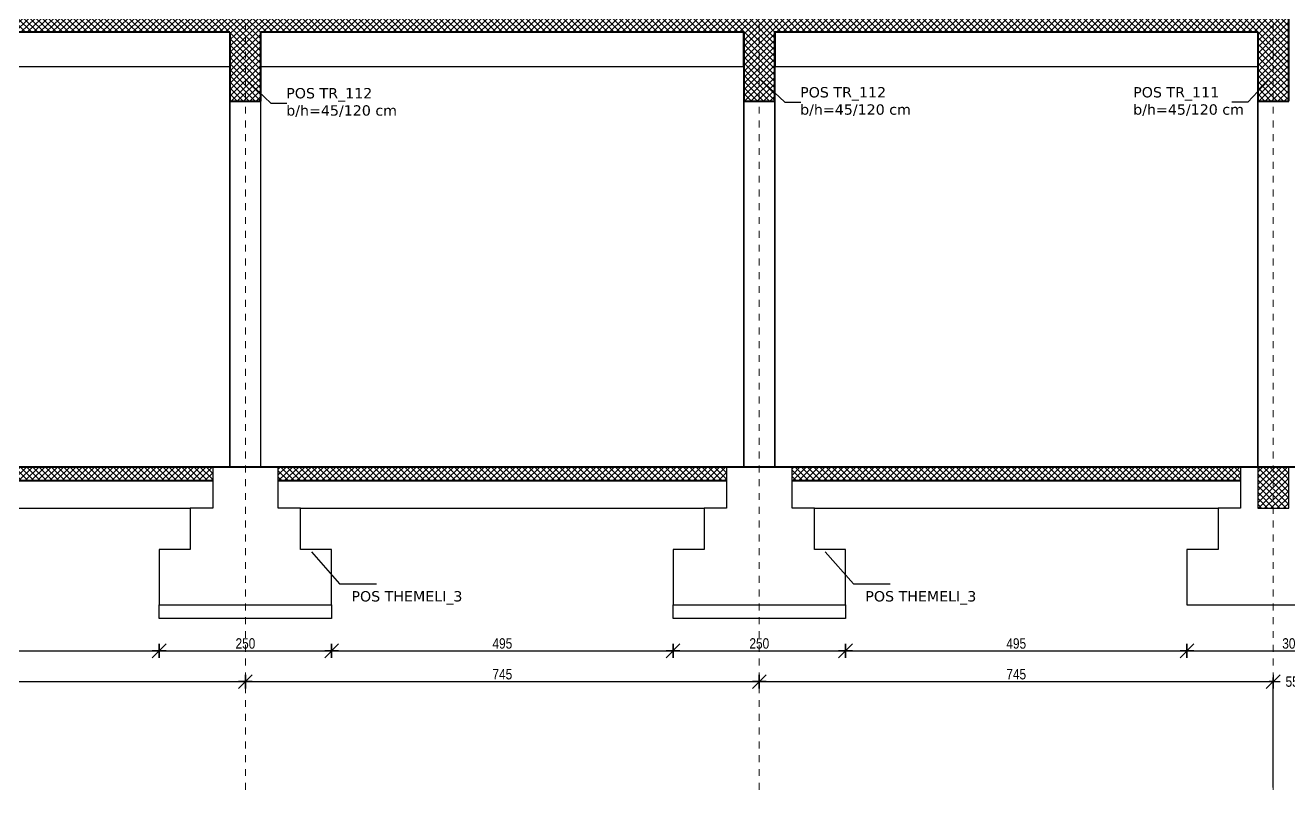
# Model space of a CAD drawing. Header units: metres. Extents: x 7509067 to 7509712, y 4726925 to 4727058.
# Drawn here: x 7509143.74 to 7509162.05, y 4726979.15 to 4726990.25 of the extents above; entities that cross this region are included whole.
import ezdxf

# ---------------------------------------------------------------- set-up
doc = ezdxf.new("R2010")
doc.units = ezdxf.units.M
doc.header["$PDMODE"] = 32
doc.header["$PDSIZE"] = 0.2
doc.linetypes.add('DASHED', pattern=[0.75, 0.5, -0.25])
for name, color, linetype, lineweight in [('Akset_Pen_No__13', 13, 'Continuous', 18), ('muri', 7, 'Continuous', 40), ('Spotat', 1, 'Continuous', 15)]:
    doc.layers.add(name, color=color, linetype=linetype, lineweight=lineweight)
doc.styles.add('Dimensionet CM', font='swissc.ttf', dxfattribs={"height": 15})
doc.styles.add('Mini shkronjat', font='simplex.shx', dxfattribs={"height": 6})
doc.dimstyles.new('Dimensionet CM', dxfattribs={"dimtxt": 10, "dimasz": 6, "dimexe": 6, "dimexo": 6, "dimgap": 10, "dimtad": 0, "dimtih": 1, "dimtoh": 1, "dimtxsty": 'Dimensionet CM', "dimblk": 'ARCHTICK', "dimcen": 1, "dimdle": 6, "dimadec": 0, "dimazin": 0, "dimtfac": 1, "dimtmove": 0, "dimatfit": 3, "dimldrblk": 'ARCHTICK', "dimfxl": 1, "dimarcsym": 0})
pattern_1 = [(135, (-134213.647, 70343.724), (-4.49012806, -4.49012806), []), (225, (-134213.647, 70343.724), (4.49012806, -4.49012806), [])]

# ---------------------------------------------------------------- blocks, each defined once
blk = doc.blocks.new('D')
for p, q in [((5, 5), (-5, -5)), ((-5, 0), (5, 0)), ((0, 5), (0, -5))]:
    blk.add_line(p, q)
blk = doc.blocks.new('*D227')
at = {"lineweight": -2, "transparency": 16777216}
blk.add_line((447287.5, 128302.6), (448028.5, 128302.6), dxfattribs=at)
at = {"layer": 'Defpoints', "color": 0, "transparency": 16777216}
for p in [(448030.5, 128302.6), (447285.5, 128149.1), (448030.5, 128143.1)]:
    blk.add_point(p, dxfattribs=at)
at = {"lineweight": -2, "transparency": 16777216, "xscale": 2, "yscale": 2, "zscale": 2, "rotation": 180}
blk.add_blockref('D', (447285.5, 128302.6), dxfattribs=at)
at = {"lineweight": -2, "transparency": 16777216, "xscale": 2, "yscale": 2, "zscale": 2}
blk.add_blockref('D', (448030.5, 128302.6), dxfattribs=at)
at = {"transparency": 16777216, "insert": (447658, 128313.3), "char_height": 15, "attachment_point": 5, "style": 'Dimensionet CM'}
blk.add_mtext('745', dxfattribs=at)
blk = doc.blocks.new('*D228')
at = {"lineweight": -2, "transparency": 16777216}
blk.add_line((448032.5, 128302.6), (448773.5, 128302.6), dxfattribs=at)
at = {"layer": 'Defpoints', "color": 0, "transparency": 16777216}
for p in [(448775.5, 128302.6), (448030.5, 128143.1), (448775.5, 128143.1)]:
    blk.add_point(p, dxfattribs=at)
at = {"lineweight": -2, "transparency": 16777216, "xscale": 2, "yscale": 2, "zscale": 2, "rotation": 180}
blk.add_blockref('D', (448030.5, 128302.6), dxfattribs=at)
at = {"lineweight": -2, "transparency": 16777216, "xscale": 2, "yscale": 2, "zscale": 2}
blk.add_blockref('D', (448775.5, 128302.6), dxfattribs=at)
at = {"transparency": 16777216, "insert": (448403, 128313.3), "char_height": 15, "attachment_point": 5, "style": 'Dimensionet CM'}
blk.add_mtext('745', dxfattribs=at)
blk = doc.blocks.new('*D229')
at = {"lineweight": -2, "transparency": 16777216}
blk.add_line((448777.5, 128302.6), (449518.5, 128302.6), dxfattribs=at)
at = {"layer": 'Defpoints', "color": 0, "transparency": 16777216}
for p in [(449520.5, 128302.6), (448775.5, 128143.1), (449520.5, 128143.1)]:
    blk.add_point(p, dxfattribs=at)
at = {"lineweight": -2, "transparency": 16777216, "xscale": 2, "yscale": 2, "zscale": 2, "rotation": 180}
blk.add_blockref('D', (448775.5, 128302.6), dxfattribs=at)
at = {"lineweight": -2, "transparency": 16777216, "xscale": 2, "yscale": 2, "zscale": 2}
blk.add_blockref('D', (449520.5, 128302.6), dxfattribs=at)
at = {"transparency": 16777216, "insert": (449148, 128313.3), "char_height": 15, "attachment_point": 5, "style": 'Dimensionet CM'}
blk.add_mtext('745', dxfattribs=at)
blk = doc.blocks.new('_ArchTick')
at = {"layer": 'Spotat', "color": 0, "const_width": 0.15}
blk.add_lwpolyline([(-0.5, -0.5), (0.5, 0.5)], dxfattribs=at)
blk = doc.blocks.new('*D230')
at = {"color": 0, "lineweight": -2, "transparency": 16777216}
for p, q in [((449520.5, 128302.6), (449514.5, 128302.6)), ((449520.5, 128149.1), (449520.5, 128308.6)), ((449520.5, 128302.6), (449529.1, 128302.6)), ((449575.5, 128302.6), (449567, 128302.6)), ((449575.5, 128149.1), (449575.5, 128308.6)), ((449575.5, 128302.6), (449581.5, 128302.6))]:
    blk.add_line(p, q, dxfattribs=at)
at = {"layer": 'Defpoints', "color": 0, "transparency": 16777216}
for p in [(449575.5, 128302.6), (449520.5, 128143.1), (449575.5, 128143.1)]:
    blk.add_point(p, dxfattribs=at)
at = {"color": 0, "lineweight": -2, "transparency": 16777216, "xscale": 6, "yscale": 6, "zscale": 6}
blk.add_blockref('_ArchTick', (449520.5, 128302.6), dxfattribs=at)
at = {"color": 0, "lineweight": -2, "transparency": 16777216, "xscale": 6, "yscale": 6, "zscale": 6, "rotation": 180}
blk.add_blockref('_ArchTick', (449575.5, 128302.6), dxfattribs=at)
at = {"color": 0, "transparency": 16777216, "insert": (449548, 128302.6), "char_height": 15, "attachment_point": 5, "style": 'Dimensionet CM'}
blk.add_mtext('55', dxfattribs=at)
blk = doc.blocks.new('*D134')
at = {"lineweight": -2, "transparency": 16777216}
blk.add_line((447412.5, 128347.2), (447903.5, 128347.2), dxfattribs=at)
at = {"layer": 'Defpoints', "color": 0, "transparency": 16777216}
for p in [(447410.5, 128414), (447905.5, 128414), (447905.5, 128347.2)]:
    blk.add_point(p, dxfattribs=at)
at = {"lineweight": -2, "transparency": 16777216, "xscale": 2, "yscale": 2, "zscale": 2, "rotation": 180}
blk.add_blockref('D', (447410.5, 128347.2), dxfattribs=at)
at = {"lineweight": -2, "transparency": 16777216, "xscale": 2, "yscale": 2, "zscale": 2}
blk.add_blockref('D', (447905.5, 128347.2), dxfattribs=at)
at = {"transparency": 16777216, "insert": (447658, 128357.9), "char_height": 15, "attachment_point": 5, "style": 'Dimensionet CM'}
blk.add_mtext('495', dxfattribs=at)
blk = doc.blocks.new('*D135')
at = {"lineweight": -2, "transparency": 16777216}
blk.add_line((447907.5, 128347.2), (448153.5, 128347.2), dxfattribs=at)
at = {"layer": 'Defpoints', "color": 0, "transparency": 16777216}
for p in [(447905.5, 128414), (448155.5, 128414), (448155.5, 128347.2)]:
    blk.add_point(p, dxfattribs=at)
at = {"lineweight": -2, "transparency": 16777216, "xscale": 2, "yscale": 2, "zscale": 2, "rotation": 180}
blk.add_blockref('D', (447905.5, 128347.2), dxfattribs=at)
at = {"lineweight": -2, "transparency": 16777216, "xscale": 2, "yscale": 2, "zscale": 2}
blk.add_blockref('D', (448155.5, 128347.2), dxfattribs=at)
at = {"transparency": 16777216, "insert": (448030.5, 128357.9), "char_height": 15, "attachment_point": 5, "style": 'Dimensionet CM'}
blk.add_mtext('250', dxfattribs=at)
blk = doc.blocks.new('*D136')
at = {"lineweight": -2, "transparency": 16777216}
blk.add_line((448157.5, 128347.2), (448648.5, 128347.2), dxfattribs=at)
at = {"layer": 'Defpoints', "color": 0, "transparency": 16777216}
for p in [(448155.5, 128414), (448650.5, 128414), (448650.5, 128347.2)]:
    blk.add_point(p, dxfattribs=at)
at = {"lineweight": -2, "transparency": 16777216, "xscale": 2, "yscale": 2, "zscale": 2, "rotation": 180}
blk.add_blockref('D', (448155.5, 128347.2), dxfattribs=at)
at = {"lineweight": -2, "transparency": 16777216, "xscale": 2, "yscale": 2, "zscale": 2}
blk.add_blockref('D', (448650.5, 128347.2), dxfattribs=at)
at = {"transparency": 16777216, "insert": (448403, 128357.9), "char_height": 15, "attachment_point": 5, "style": 'Dimensionet CM'}
blk.add_mtext('495', dxfattribs=at)
blk = doc.blocks.new('*D137')
at = {"lineweight": -2, "transparency": 16777216}
blk.add_line((448652.5, 128347.2), (448898.5, 128347.2), dxfattribs=at)
at = {"layer": 'Defpoints', "color": 0, "transparency": 16777216}
for p in [(448650.5, 128414), (448900.5, 128414), (448900.5, 128347.2)]:
    blk.add_point(p, dxfattribs=at)
at = {"lineweight": -2, "transparency": 16777216, "xscale": 2, "yscale": 2, "zscale": 2, "rotation": 180}
blk.add_blockref('D', (448650.5, 128347.2), dxfattribs=at)
at = {"lineweight": -2, "transparency": 16777216, "xscale": 2, "yscale": 2, "zscale": 2}
blk.add_blockref('D', (448900.5, 128347.2), dxfattribs=at)
at = {"transparency": 16777216, "insert": (448775.5, 128357.9), "char_height": 15, "attachment_point": 5, "style": 'Dimensionet CM'}
blk.add_mtext('250', dxfattribs=at)
blk = doc.blocks.new('*D138')
at = {"lineweight": -2, "transparency": 16777216}
blk.add_line((448902.5, 128347.2), (449393.5, 128347.2), dxfattribs=at)
at = {"layer": 'Defpoints', "color": 0, "transparency": 16777216}
for p in [(448900.5, 128414), (449395.5, 128414), (449395.5, 128347.2)]:
    blk.add_point(p, dxfattribs=at)
at = {"lineweight": -2, "transparency": 16777216, "xscale": 2, "yscale": 2, "zscale": 2, "rotation": 180}
blk.add_blockref('D', (448900.5, 128347.2), dxfattribs=at)
at = {"lineweight": -2, "transparency": 16777216, "xscale": 2, "yscale": 2, "zscale": 2}
blk.add_blockref('D', (449395.5, 128347.2), dxfattribs=at)
at = {"transparency": 16777216, "insert": (449148, 128357.9), "char_height": 15, "attachment_point": 5, "style": 'Dimensionet CM'}
blk.add_mtext('495', dxfattribs=at)
blk = doc.blocks.new('*D139')
at = {"lineweight": -2, "transparency": 16777216}
blk.add_line((449397.5, 128347.2), (449698.5, 128347.2), dxfattribs=at)
at = {"layer": 'Defpoints', "color": 0, "transparency": 16777216}
for p in [(449395.5, 128414), (449700.5, 128414), (449700.5, 128347.2)]:
    blk.add_point(p, dxfattribs=at)
at = {"lineweight": -2, "transparency": 16777216, "xscale": 2, "yscale": 2, "zscale": 2, "rotation": 180}
blk.add_blockref('D', (449395.5, 128347.2), dxfattribs=at)
at = {"lineweight": -2, "transparency": 16777216, "xscale": 2, "yscale": 2, "zscale": 2}
blk.add_blockref('D', (449700.5, 128347.2), dxfattribs=at)
at = {"transparency": 16777216, "insert": (449548, 128357.9), "char_height": 15, "attachment_point": 5, "style": 'Dimensionet CM'}
blk.add_mtext('305', dxfattribs=at)
blk = doc.blocks.new('A$C3AEC7A1F')
h = blk.add_hatch()
h.set_pattern_fill('ANSI37', color=256, scale=2, angle=90, style=0)
h.set_pattern_definition(pattern_1)
h.paths.add_polyline_path([(9539.828, 1120.884), (9517.328, 1120.884), (9517.328, 1000.884), (9539.828, 1000.884)])
h.paths.add_polyline_path([(9517.328, 1120.884), (8772.332, 1120.884), (8772.332, 1000.884), (8794.832, 1000.884), (8794.832, 1000.884), (8794.832, 1050.884), (8794.832, 1050.884), (8794.832, 1050.884), (8794.832, 1100.884), (9494.828, 1100.884), (9494.828, 1050.884), (9494.828, 1050.884), (9494.828, 1000.884), (9517.328, 1000.884)])
h.paths.add_polyline_path([(8772.332, 1120.884), (8027.332, 1120.884), (8027.332, 1000.884), (8049.832, 1000.884), (8049.832, 1100.884), (8749.832, 1100.884), (8749.832, 1050.884), (8749.832, 1050.884), (8749.832, 1000.884), (8772.332, 1000.884)])
h.paths.add_polyline_path([(8027.332, 1120.884), (7282.332, 1120.884), (7282.332, 1000.884), (7304.832, 1000.884), (7304.832, 1050.884), (7304.832, 1100.884), (8004.832, 1100.884), (8004.832, 1050.884), (8004.832, 1050.884), (8004.832, 1000.884), (8027.332, 1000.884)])
h.paths.add_polyline_path([(7282.332, 1120.884), (7249.832, 1120.884), (6537.332, 1120.884), (6537.332, 1000.884), (6559.832, 1000.884), (6559.832, 1050.884), (6559.832, 1100.884), (7259.832, 1100.884), (7259.832, 1000.884), (7282.332, 1000.884)])
h.paths.add_polyline_path([(6537.332, 1120.884), (6537.332, 1120.884), (5792.332, 1120.884), (5792.332, 1000.884), (5814.832, 1000.884), (5814.832, 1050.884), (5814.832, 1100.884), (6514.832, 1100.884), (6514.832, 1000.884), (6537.332, 1000.884)])
h.paths.add_polyline_path([(5792.332, 1120.884), (5792.332, 1120.884), (5069.832, 1120.884), (5069.832, 1120.884), (5047.332, 1120.884), (5047.332, 1000.884), (5069.832, 1000.884), (5069.832, 1050.884), (5069.832, 1100.884), (5769.832, 1100.884), (5769.832, 1000.884), (5792.332, 1000.884)])
h.paths.add_polyline_path([(5047.332, 1120.884), (5024.832, 1120.884), (5024.832, 1000.884), (5047.332, 1000.884)])
h = blk.add_hatch()
h.set_pattern_fill('ANSI37', color=256, scale=2, angle=90, style=0)
h.set_pattern_definition(pattern_1)
h.paths.add_polyline_path([(7979.832, 470.884), (7329.832, 470.884), (7329.832, 450.884), (7979.832, 450.884)])
h = blk.add_hatch()
h.set_pattern_fill('ANSI37', color=256, scale=2, angle=90, style=0)
h.set_pattern_definition(pattern_1)
h.paths.add_polyline_path([(8724.832, 470.884), (8074.832, 470.884), (8074.832, 450.884), (8724.832, 450.884)])
h = blk.add_hatch()
h.set_pattern_fill('ANSI37', color=256, scale=2, angle=90, style=0)
h.set_pattern_definition(pattern_1)
h.paths.add_polyline_path([(9469.828, 470.884), (8819.832, 470.884), (8819.832, 450.884), (9469.828, 450.884)])
h = blk.add_hatch()
h.set_pattern_fill('ANSI37', color=256, scale=2, angle=90, style=0)
h.set_pattern_definition([(135, (-125218.651, 70343.724), (-4.49012806, -4.49012806), []), (225, (-125218.651, 70343.724), (4.49012806, -4.49012806), [])])
h.paths.add_polyline_path([(9517.328, 470.884), (9494.828, 470.884), (9494.828, 410.884), (9517.328, 410.884)])
h.paths.add_polyline_path([(9539.828, 470.884), (9517.328, 470.884), (9517.328, 410.884), (9539.828, 410.884)])
for p, q in [((7304.832, 1050.884), (8004.832, 1050.884)), ((8004.832, 470.884), (8004.832, 1050.884)), ((8004.832, 1050.884), (8004.832, 470.884)), ((8049.832, 470.884), (8049.832, 1050.884)), ((8049.832, 1050.884), (8749.832, 1050.884)), ((8749.832, 470.884), (8749.832, 1050.884)), ((8749.832, 1050.884), (8749.832, 470.884)), ((8794.832, 1050.884), (8794.832, 470.884)), ((8794.832, 470.884), (8794.832, 1050.884)), ((8794.832, 1050.884), (9494.832, 1050.884)), ((9494.828, 470.884), (9494.828, 1050.884)), ((9494.828, 1050.884), (9494.828, 470.884)), ((8064.204, 998.147), (8027.332, 1032.976)), ((8809.204, 999.515), (8772.332, 1034.345)), ((9509.673, 1030.289), (9480.456, 999.515)), ((8004.832, 1000.884), (8049.832, 1000.884)), ((8064.204, 998.147), (8087.499, 998.147)), ((8749.832, 1000.884), (8794.832, 1000.884)), ((8809.204, 999.515), (8832.499, 999.515)), ((9480.456, 999.515), (9457.162, 999.515)), ((9494.828, 1000.884), (9539.828, 1000.884)), ((7362.332, 410.884), (7947.332, 410.884)), ((8107.332, 410.884), (8692.332, 410.884)), ((8852.332, 410.884), (9437.328, 410.884)), ((8122.973, 347.526), (8163.794, 301.197)), ((8867.973, 347.526), (8908.794, 301.197)), ((8163.794, 301.197), (8217.265, 301.197)), ((8908.794, 301.197), (8962.265, 301.197))]:
    blk.add_line(p, q)
at = {"color": 252}
for points in [[(8027.332, 270.884), (8152.332, 270.884), (8152.332, 350.884), (8107.332, 350.884), (8107.332, 410.884), (8074.832, 410.884), (8074.832, 470.884), (7979.832, 470.884), (7979.832, 410.884), (7947.332, 410.884), (7947.332, 350.884), (7902.332, 350.884), (7902.332, 270.884), (8027.332, 270.884)], [(8772.332, 270.884), (8897.332, 270.884), (8897.332, 350.884), (8852.332, 350.884), (8852.332, 410.884), (8819.832, 410.884), (8819.832, 470.884), (8724.832, 470.884), (8724.832, 410.884), (8692.332, 410.884), (8692.332, 350.884), (8647.332, 350.884), (8647.332, 270.884), (8772.332, 270.884)], [(9564.828, 470.884), (9564.828, 470.884), (9469.828, 470.884), (9469.828, 410.884), (9437.328, 410.884), (9437.328, 350.884), (9392.328, 350.884), (9392.328, 270.884), (9517.328, 270.884)], [(9572.328, 270.884), (9697.328, 270.884), (9697.328, 350.884), (9652.328, 350.884), (9652.328, 410.884), (9619.828, 410.884), (9619.828, 470.884), (9524.828, 470.884)], [(9447.328, 270.884), (9447.328, 270.884), (9572.328, 270.884)], [(9517.328, 270.884), (9642.328, 270.884)]]:
    blk.add_lwpolyline(points, dxfattribs=at)
blk.add_lwpolyline([(9494.828, 470.884), (9494.828, 410.884), (9539.828, 410.884), (9539.828, 470.884), (9494.828, 470.884)])
for points in [[(7902.332, 270.884), (8152.332, 270.884), (8152.332, 250.884), (7902.332, 250.884)], [(8647.332, 270.884), (8897.332, 270.884), (8897.332, 250.884), (8647.332, 250.884)]]:
    blk.add_lwpolyline(points, close=True)
at = {"layer": 'Akset_Pen_No__13', "color": 251, "linetype": 'DASHED', "ltscale": 2}
for p, q in [((8027.332, 2632.871), (8027.332, 0)), ((8772.332, 2632.871), (8772.332, 0)), ((9517.328, 2632.871), (9517.328, 0))]:
    blk.add_line(p, q, dxfattribs=at)
at = {"layer": 'muri'}
for p, q in [((9539.828, 1000.884), (9539.828, 1120.884)), ((8004.832, 1100.884), (7304.832, 1100.884)), ((8004.832, 1100.884), (8004.832, 1000.884)), ((8749.832, 1100.884), (8049.832, 1100.884)), ((8049.832, 1000.884), (8049.832, 1100.884)), ((8749.832, 1050.884), (8749.832, 1100.884)), ((8749.832, 1100.884), (8749.832, 1000.884)), ((9494.828, 1100.884), (8794.832, 1100.884)), ((8794.832, 1100.884), (8794.832, 1050.884)), ((8794.832, 1000.884), (8794.832, 1100.884)), ((9494.828, 1100.884), (9494.828, 1000.884)), ((8004.832, 1000.884), (8049.832, 1000.884)), ((8749.832, 1000.884), (8794.832, 1000.884)), ((9494.828, 1000.884), (9539.828, 1000.884)), ((499.832, 470.884), (11289.492, 470.884)), ((7329.832, 450.884), (7979.832, 450.884)), ((8074.832, 450.884), (8724.832, 450.884)), ((8819.832, 450.884), (9469.828, 450.884))]:
    blk.add_line(p, q, dxfattribs=at)
at = {"char_height": 15, "attachment_point": 1, "style": 'Mini shkronjat'}
for s, insert, width in [('{\\fVerdana|b0|i0|c0|p34;POS TR_112\\Pb/h=45/120 cm}', (8086.491, 1019.932), 180.47916), ('{\\fVerdana|b0|i0|c0|p34;POS TR_112\\Pb/h=45/120 cm}', (8831.491, 1021.3), 180.47916), ('{\\fVerdana|b0|i0|c0|p34;POS TR_111\\Pb/h=45/120 cm}', (9314.349, 1021.3), 180.47916), ('{\\fVerdana|b0|i0|c0|p34;POS THEMELI_3}', (8181.022, 290.736), 176.92255), ('{\\fVerdana|b0|i0|c0|p34;POS THEMELI_3}', (8926.022, 290.736), 176.92255)]:
    blk.add_mtext(s, dxfattribs=dict(at, insert=insert, width=width))
for base, p1, p2, override, picture, middle in [((7902.332, 204.081), (7407.332, 270.884), (7902.332, 270.884), {"dimasz": 2, "dimgap": 3, "dimtad": 1, "dimtih": 0, "dimtoh": 0, "dimdec": 1, "dimblk": 'D', "dimse1": 1, "dimse2": 1, "dimclrd": 256, "dimclrt": 256, "dimtdec": 1, "dimtmove": 1, "dimldrblk": 'D', "dimfxl": 6}, '*D134', (7654.832, 214.78)), ((8152.332, 204.081), (7902.332, 270.884), (8152.332, 270.884), {"dimasz": 2, "dimgap": 3, "dimtad": 1, "dimtih": 0, "dimtoh": 0, "dimdec": 1, "dimblk": 'D', "dimse1": 1, "dimse2": 1, "dimclrd": 256, "dimclrt": 256, "dimtdec": 1, "dimtmove": 1, "dimldrblk": 'D', "dimfxl": 6}, '*D135', (8027.332, 214.79)), ((8647.332, 204.081), (8152.332, 270.884), (8647.332, 270.884), {"dimasz": 2, "dimgap": 3, "dimtad": 1, "dimtih": 0, "dimtoh": 0, "dimdec": 1, "dimblk": 'D', "dimse1": 1, "dimse2": 1, "dimclrd": 256, "dimclrt": 256, "dimtdec": 1, "dimtmove": 1, "dimldrblk": 'D', "dimfxl": 6}, '*D136', (8399.832, 214.78)), ((8897.332, 204.081), (8647.332, 270.884), (8897.332, 270.884), {"dimasz": 2, "dimgap": 3, "dimtad": 1, "dimtih": 0, "dimtoh": 0, "dimdec": 1, "dimblk": 'D', "dimse1": 1, "dimse2": 1, "dimclrd": 256, "dimclrt": 256, "dimtdec": 1, "dimtmove": 1, "dimldrblk": 'D', "dimfxl": 6}, '*D137', (8772.332, 214.79)), ((9392.328, 204.081), (8897.332, 270.884), (9392.328, 270.884), {"dimasz": 2, "dimgap": 3, "dimtad": 1, "dimtih": 0, "dimtoh": 0, "dimdec": 1, "dimblk": 'D', "dimse1": 1, "dimse2": 1, "dimclrd": 256, "dimclrt": 256, "dimtdec": 1, "dimtmove": 1, "dimldrblk": 'D', "dimfxl": 6}, '*D138', (9144.83, 214.78)), ((9697.328, 204.081), (9392.328, 270.884), (9697.328, 270.884), {"dimasz": 2, "dimgap": 3, "dimtad": 1, "dimtih": 0, "dimtoh": 0, "dimdec": 1, "dimblk": 'D', "dimse1": 1, "dimse2": 1, "dimclrd": 256, "dimclrt": 256, "dimtdec": 1, "dimtmove": 1, "dimldrblk": 'D', "dimfxl": 6}, '*D139', (9544.828, 214.771)), ((8027.332, 159.506), (7282.332, 6), (8027.332, 0), {"dimasz": 2, "dimgap": 3, "dimtad": 1, "dimtih": 0, "dimtoh": 0, "dimdec": 1, "dimblk": 'D', "dimse1": 1, "dimse2": 1, "dimclrd": 256, "dimclrt": 256, "dimtdec": 1, "dimtmove": 1, "dimldrblk": 'D', "dimfxl": 6}, '*D227', (7654.832, 170.196)), ((8772.332, 159.506), (8027.332, 0), (8772.332, 0), {"dimasz": 2, "dimgap": 3, "dimtad": 1, "dimtih": 0, "dimtoh": 0, "dimdec": 1, "dimblk": 'D', "dimse1": 1, "dimse2": 1, "dimclrd": 256, "dimclrt": 256, "dimtdec": 1, "dimtmove": 1, "dimldrblk": 'D', "dimfxl": 6}, '*D228', (8399.832, 170.196)), ((9517.328, 159.506), (8772.332, 0), (9517.328, 0), {"dimasz": 2, "dimgap": 3, "dimtad": 1, "dimtih": 0, "dimtoh": 0, "dimdec": 1, "dimblk": 'D', "dimse1": 1, "dimse2": 1, "dimclrd": 256, "dimclrt": 256, "dimtdec": 1, "dimtmove": 1, "dimldrblk": 'D', "dimfxl": 6}, '*D229', (9144.83, 170.196)), ((9572.328, 159.506), (9517.328, 0), (9572.328, 0), {"dimtmove": 1, "dimfxl": 6}, '*D230', (9544.828, 159.506))]:
    dim = blk.add_linear_dim(base=base, p1=p1, p2=p2, dimstyle='Dimensionet CM', override=override)
    dim.commit()
    dim.dimension.update_dxf_attribs({"geometry": picture, "text_midpoint": middle, "insert": (-440003.203, -128143.089)})

msp = doc.modelspace()

# ---------------------------------------------------------------- block references
at = {"color": 1, "xscale": 0.01, "yscale": 0.01, "zscale": 0.01}
msp.add_blockref('A$C3AEC7A1F', (7509066.654, 4726979.146), dxfattribs=at)

doc.saveas('drawing.dxf')
